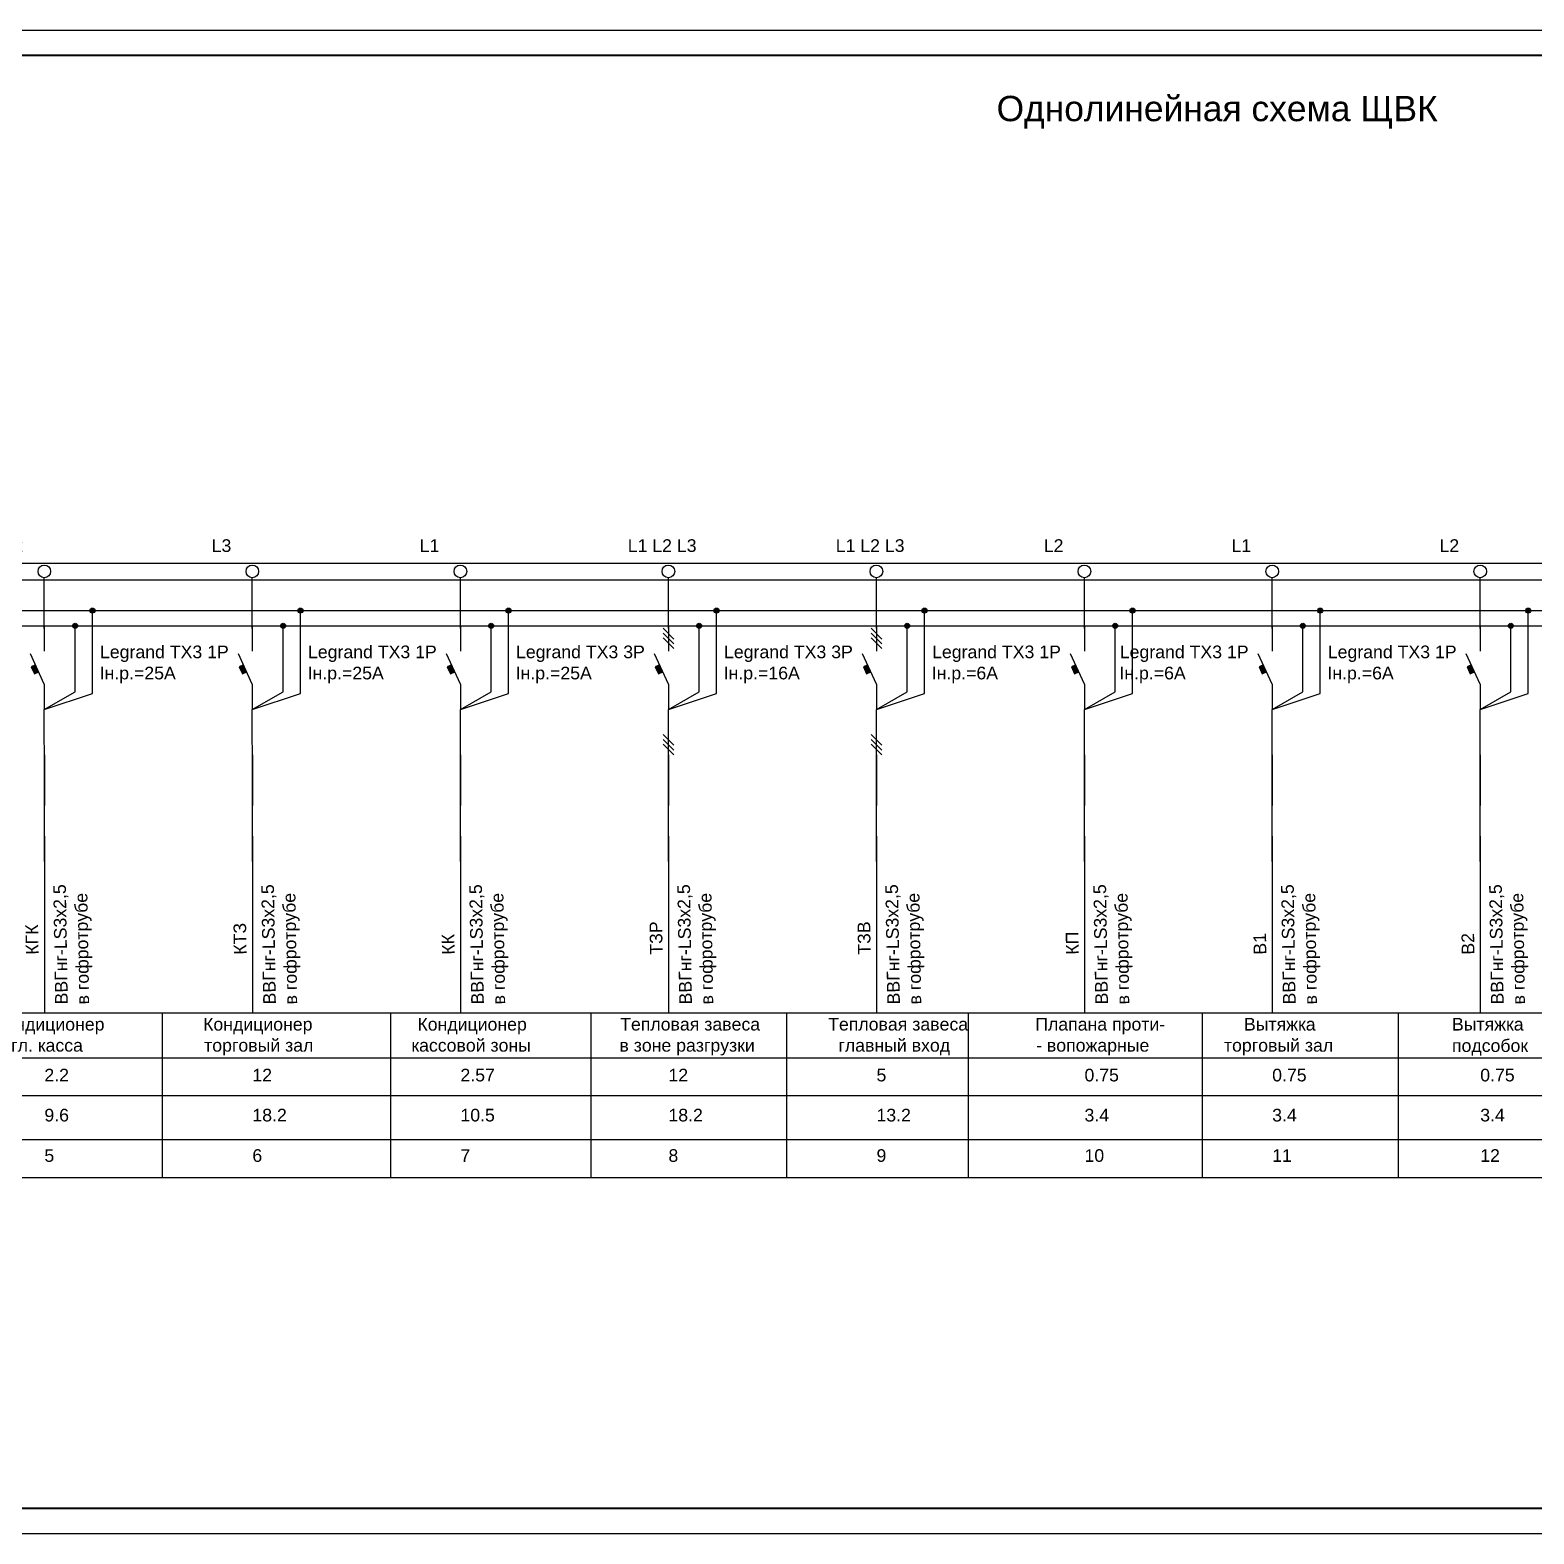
# Model space of a CAD drawing. Header units: millimetres. Extents: x 879 to 1929, y 471 to 768.
# Drawn here: x 1175.9 to 1472.8, y 471.2 to 768.2 of the extents above; entities that cross this region are included whole.
import ezdxf
from ezdxf.enums import TextEntityAlignment as Align

# ---------------------------------------------------------------- set-up
doc = ezdxf.new("R2010")
doc.units = ezdxf.units.MM
doc.layers.add('KONTUR', color=7, linetype='Continuous')
doc.layers.add('Основная', color=7, linetype='Continuous', lineweight=40)
doc.styles.get("Standard").update_dxf_attribs({"font": 'arial.ttf'})

# ---------------------------------------------------------------- blocks, each defined once
blk = doc.blocks.new('*U2')
for p, q in [((-11.38, 1.63), (935.84, 1.63)), ((-11.38, -1.63), (935.84, -1.63)), ((-11.38, -7.75), (935.84, -7.73)), ((-11.38, -10.75), (935.84, -10.73))]:
    blk.add_line(p, q)
blk = doc.blocks.new('*U5')
h = blk.add_hatch(color=256)
h.dxf.hatch_style = 1
h.paths.add_polyline_path([(8.98, -7.75, 1), (9.98, -7.75, 1)])
h = blk.add_hatch(color=256)
h.dxf.hatch_style = 1
h.paths.add_polyline_path([(5.56, -10.75, 1), (6.56, -10.75, 1)])
h = blk.add_hatch(color=256)
h.dxf.hatch_style = 1
h.paths.add_polyline_path([(-1.74, -18.47), (-2.58, -18.86), (-1.97, -20.2), (-1.12, -19.81)])
for p, q in [((0, -11.25), (0, -1.25)), ((9.48, -24.08), (9.48, -8.25)), ((-1.06, -11.22), (1.06, -13.35)), ((0, -10.76), (0, -15.76)), ((6.06, -23.77), (6.06, -11.25)), ((-1.06, -12.2), (1.06, -14.32)), ((-1.06, -13.09), (1.06, -15.21)), ((0, -22.27), (-2.75, -16.27)), ((0, -22.27), (0, -27.27)), ((0, -27.27), (6.06, -23.77)), ((0, -27.27), (9.48, -24.08)), ((0.01, -41.25), (0, -27.27)), ((-1.06, -32.22), (1.06, -34.34)), ((-1.06, -33.2), (1.06, -35.32)), ((-1.06, -34.09), (1.06, -36.21)), ((0.01, -36.25), (0.01, -46.25)), ((0.01, -57.27), (0.01, -41.25)), ((0.01, -52.27), (0.01, -57.27)), ((0.01, -57.27), (0.01, -87.24))]:
    blk.add_line(p, q)
at = {"linetype": 'Continuous'}
for p, q in [((-1.72, -18.46), (-2.58, -18.86)), ((-2.58, -18.86), (-1.97, -20.2)), ((-1.97, -20.2), (-1.11, -19.81)), ((-1.97, -20.2), (-1.97, -20.2))]:
    blk.add_line(p, q, dxfattribs=at)
for centre, radius in [((0, 0), 1.25), ((9.48, -7.75), 0.5), ((6.06, -10.75), 0.5)]:
    blk.add_circle(centre, radius)
for tag, p in [('Подключение', (-8.04, 3.85)), ('Автомат_001', (-30.09, -17.14)), ('Автомат_002', (-30.16, -21.32)), ('Обозначение_001', (-9.72, -90.67)), ('Обозначение_002', (-9.45, -94.88)), ('ТокРасч', (0.01, -108.63)), ('Колонка', (0.01, -116.61))]:
    blk.add_attdef(tag, p, '', height=2.5)
for tag, p in [('Длина', (2.43, -53.61)), ('Маркер', (-3.63, -75.71)), ('Способ', (6.35, -85.54)), ('Марка', (2.14, -85.54))]:
    blk.add_attdef(tag, text='', height=2.5, rotation=90.9399).set_placement(p, align=Align.TOP_LEFT)
blk.add_attdef('Мощность', text='', height=2.5).set_placement((0.01, -98.22), align=Align.TOP_LEFT)
blk = doc.blocks.new('*U6')
h = blk.add_hatch(color=256)
h.dxf.hatch_style = 1
h.paths.add_polyline_path([(8.98, -7.75, 1), (9.98, -7.75, 1)])
h = blk.add_hatch(color=256)
h.dxf.hatch_style = 1
h.paths.add_polyline_path([(5.56, -10.75, 1), (6.56, -10.75, 1)])
h = blk.add_hatch(color=256)
h.dxf.hatch_style = 1
h.paths.add_polyline_path([(-1.74, -18.47), (-2.58, -18.86), (-1.97, -20.2), (-1.12, -19.81)])
for p, q in [((0, -11.25), (0, -1.25)), ((9.48, -24.08), (9.48, -8.25)), ((0, -10.76), (0, -15.76)), ((6.06, -23.77), (6.06, -11.25)), ((0, -22.27), (-2.75, -16.27)), ((0, -22.27), (0, -27.27)), ((0, -27.27), (6.06, -23.77)), ((0, -27.27), (9.48, -24.08)), ((0.01, -41.25), (0, -27.27)), ((0.01, -36.25), (0.01, -46.25)), ((0.01, -57.27), (0.01, -41.25)), ((0.01, -52.27), (0.01, -57.27)), ((0.01, -57.27), (0.01, -87.24))]:
    blk.add_line(p, q)
at = {"linetype": 'Continuous'}
for p, q in [((-1.72, -18.46), (-2.58, -18.86)), ((-2.58, -18.86), (-1.97, -20.2)), ((-1.97, -20.2), (-1.11, -19.81)), ((-1.97, -20.2), (-1.97, -20.2))]:
    blk.add_line(p, q, dxfattribs=at)
for centre, radius in [((0, 0), 1.25), ((9.48, -7.75), 0.5), ((6.06, -10.75), 0.5)]:
    blk.add_circle(centre, radius)
for tag, p in [('Подключение', (-8.04, 3.85)), ('Автомат_001', (-30.09, -17.14)), ('Автомат_002', (-30.16, -21.32)), ('Обозначение_001', (-9.72, -90.67)), ('Обозначение_002', (-9.45, -94.88)), ('ТокРасч', (0.01, -108.63)), ('Колонка', (0.01, -116.61))]:
    blk.add_attdef(tag, p, '', height=2.5)
for tag, p in [('Длина', (2.43, -53.61)), ('Маркер', (-3.63, -75.71)), ('Способ', (6.35, -85.54)), ('Марка', (2.14, -85.54))]:
    blk.add_attdef(tag, text='', height=2.5, rotation=90.9399).set_placement(p, align=Align.TOP_LEFT)
blk.add_attdef('Мощность', text='', height=2.5).set_placement((0.01, -98.22), align=Align.TOP_LEFT)
blk = doc.blocks.new('полная ветвь')
h = blk.add_hatch(color=256)
h.dxf.hatch_style = 1
h.paths.add_polyline_path([(8.98, -7.75, 1), (9.98, -7.75, 1)])
h = blk.add_hatch(color=256)
h.dxf.hatch_style = 1
h.paths.add_polyline_path([(5.56, -10.75, 1), (6.56, -10.75, 1)])
h = blk.add_hatch(color=256)
h.dxf.hatch_style = 1
h.paths.add_polyline_path([(-1.74, -18.47), (-2.58, -18.86), (-1.97, -20.2), (-1.12, -19.81)])
for p, q in [((0, -11.25), (0, -1.25)), ((9.48, -24.08), (9.48, -8.25)), ((0, -10.76), (0, -15.76)), ((6.06, -23.77), (6.06, -11.25)), ((0, -22.27), (-2.75, -16.27)), ((0, -22.27), (0, -27.27)), ((0, -27.27), (6.06, -23.77)), ((0, -27.27), (9.48, -24.08)), ((0.01, -41.25), (0, -27.27)), ((0.01, -36.25), (0.01, -46.25)), ((0.01, -57.27), (0.01, -41.25)), ((0.01, -52.27), (0.01, -57.27)), ((0.01, -57.27), (0.01, -87.24))]:
    blk.add_line(p, q)
at = {"linetype": 'Continuous'}
for p, q in [((-1.72, -18.46), (-2.58, -18.86)), ((-2.58, -18.86), (-1.97, -20.2)), ((-1.97, -20.2), (-1.11, -19.81)), ((-1.97, -20.2), (-1.97, -20.2))]:
    blk.add_line(p, q, dxfattribs=at)
for centre, radius in [((0, 0), 1.25), ((9.48, -7.75), 0.5), ((6.06, -10.75), 0.5)]:
    blk.add_circle(centre, radius)
for tag, p in [('Подключение', (-8.04, 3.85)), ('Автомат_001', (-30.09, -17.14)), ('Автомат_002', (-30.16, -21.32)), ('Обозначение_001', (-9.72, -90.67)), ('Обозначение_002', (-9.45, -94.88)), ('ТокРасч', (0.01, -108.63)), ('Колонка', (0.01, -116.61))]:
    blk.add_attdef(tag, p, '', height=2.5)
for tag, p in [('Длина', (2.43, -53.61)), ('Маркер', (-3.63, -75.71)), ('Способ', (6.35, -85.54)), ('Марка', (2.14, -85.54))]:
    blk.add_attdef(tag, text='', height=2.5, rotation=90.9399).set_placement(p, align=Align.TOP_LEFT)
blk.add_attdef('Мощность', text='', height=2.5).set_placement((0.01, -98.22), align=Align.TOP_LEFT)
blk = doc.blocks.new('*U9')
h = blk.add_hatch(color=256)
h.dxf.hatch_style = 1
h.paths.add_polyline_path([(8.98, -7.75, 1), (9.98, -7.75, 1)])
h = blk.add_hatch(color=256)
h.dxf.hatch_style = 1
h.paths.add_polyline_path([(5.56, -10.75, 1), (6.56, -10.75, 1)])
h = blk.add_hatch(color=256)
h.dxf.hatch_style = 1
h.paths.add_polyline_path([(-1.74, -18.47), (-2.58, -18.86), (-1.97, -20.2), (-1.12, -19.81)])
for p, q in [((0, -11.25), (0, -1.25)), ((9.48, -24.08), (9.48, -8.25)), ((-1.06, -11.22), (1.06, -13.35)), ((0, -10.76), (0, -15.76)), ((6.06, -23.77), (6.06, -11.25)), ((-1.06, -12.2), (1.06, -14.32)), ((-1.06, -13.09), (1.06, -15.21)), ((0, -22.27), (-2.75, -16.27)), ((0, -22.27), (0, -27.27)), ((0, -27.27), (6.06, -23.77)), ((0, -27.27), (9.48, -24.08)), ((0.01, -41.25), (0, -27.27)), ((-1.06, -32.22), (1.06, -34.34)), ((-1.06, -33.2), (1.06, -35.32)), ((-1.06, -34.09), (1.06, -36.21)), ((0.01, -36.25), (0.01, -46.25)), ((0.01, -57.27), (0.01, -41.25)), ((0.01, -52.27), (0.01, -57.27)), ((0.01, -57.27), (0.01, -87.24))]:
    blk.add_line(p, q)
at = {"linetype": 'Continuous'}
for p, q in [((-1.72, -18.46), (-2.58, -18.86)), ((-2.58, -18.86), (-1.97, -20.2)), ((-1.97, -20.2), (-1.11, -19.81)), ((-1.97, -20.2), (-1.97, -20.2))]:
    blk.add_line(p, q, dxfattribs=at)
for centre, radius in [((0, 0), 1.25), ((9.48, -7.75), 0.5), ((6.06, -10.75), 0.5)]:
    blk.add_circle(centre, radius)
for tag, p in [('Подключение', (-8.04, 3.85)), ('Автомат_001', (-30.09, -17.14)), ('Автомат_002', (-30.16, -21.32)), ('Обозначение_001', (-9.72, -90.67)), ('Обозначение_002', (-9.45, -94.88)), ('ТокРасч', (0.01, -108.63)), ('Колонка', (0.01, -116.61))]:
    blk.add_attdef(tag, p, '', height=2.5)
for tag, p in [('Длина', (2.43, -53.61)), ('Маркер', (-3.63, -75.71)), ('Способ', (6.35, -85.54)), ('Марка', (2.14, -85.54))]:
    blk.add_attdef(tag, text='', height=2.5, rotation=90.9399).set_placement(p, align=Align.TOP_LEFT)
blk.add_attdef('Мощность', text='', height=2.5).set_placement((0.01, -98.22), align=Align.TOP_LEFT)
blk = doc.blocks.new('*U10')
h = blk.add_hatch(color=256)
h.dxf.hatch_style = 1
h.paths.add_polyline_path([(8.98, -7.75, 1), (9.98, -7.75, 1)])
h = blk.add_hatch(color=256)
h.dxf.hatch_style = 1
h.paths.add_polyline_path([(5.56, -10.75, 1), (6.56, -10.75, 1)])
h = blk.add_hatch(color=256)
h.dxf.hatch_style = 1
h.paths.add_polyline_path([(-1.74, -18.47), (-2.58, -18.86), (-1.97, -20.2), (-1.12, -19.81)])
for p, q in [((0, -11.25), (0, -1.25)), ((9.48, -24.08), (9.48, -8.25)), ((0, -10.76), (0, -15.76)), ((6.06, -23.77), (6.06, -11.25)), ((0, -22.27), (-2.75, -16.27)), ((0, -22.27), (0, -27.27)), ((0, -27.27), (6.06, -23.77)), ((0, -27.27), (9.48, -24.08)), ((0.01, -41.25), (0, -27.27)), ((0.01, -36.25), (0.01, -46.25)), ((0.01, -57.27), (0.01, -41.25)), ((0.01, -52.27), (0.01, -57.27)), ((0.01, -57.27), (0.01, -87.24))]:
    blk.add_line(p, q)
at = {"linetype": 'Continuous'}
for p, q in [((-1.72, -18.46), (-2.58, -18.86)), ((-2.58, -18.86), (-1.97, -20.2)), ((-1.97, -20.2), (-1.11, -19.81)), ((-1.97, -20.2), (-1.97, -20.2))]:
    blk.add_line(p, q, dxfattribs=at)
for centre, radius in [((0, 0), 1.25), ((9.48, -7.75), 0.5), ((6.06, -10.75), 0.5)]:
    blk.add_circle(centre, radius)
for tag, p in [('Подключение', (-8.04, 3.85)), ('Автомат_001', (-30.09, -17.14)), ('Автомат_002', (-30.16, -21.32)), ('Обозначение_001', (-9.72, -90.67)), ('Обозначение_002', (-9.45, -94.88)), ('ТокРасч', (0.01, -108.63)), ('Колонка', (0.01, -116.61))]:
    blk.add_attdef(tag, p, '', height=2.5)
for tag, p in [('Длина', (2.43, -53.61)), ('Маркер', (-3.63, -75.71)), ('Способ', (6.35, -85.54)), ('Марка', (2.14, -85.54))]:
    blk.add_attdef(tag, text='', height=2.5, rotation=90.9399).set_placement(p, align=Align.TOP_LEFT)
blk.add_attdef('Мощность', text='', height=2.5).set_placement((0.01, -98.22), align=Align.TOP_LEFT)
blk = doc.blocks.new('*U13')
h = blk.add_hatch(color=256)
h.dxf.hatch_style = 1
h.paths.add_polyline_path([(8.98, -7.75, 1), (9.98, -7.75, 1)])
h = blk.add_hatch(color=256)
h.dxf.hatch_style = 1
h.paths.add_polyline_path([(5.56, -10.75, 1), (6.56, -10.75, 1)])
h = blk.add_hatch(color=256)
h.dxf.hatch_style = 1
h.paths.add_polyline_path([(-1.74, -18.47), (-2.58, -18.86), (-1.97, -20.2), (-1.12, -19.81)])
for p, q in [((0, -11.25), (0, -1.25)), ((9.48, -24.08), (9.48, -8.25)), ((0, -10.76), (0, -15.76)), ((6.06, -23.77), (6.06, -11.25)), ((0, -22.27), (-2.75, -16.27)), ((0, -22.27), (0, -27.27)), ((0, -27.27), (6.06, -23.77)), ((0, -27.27), (9.48, -24.08)), ((0.01, -41.25), (0, -27.27)), ((0.01, -36.25), (0.01, -46.25)), ((0.01, -57.27), (0.01, -41.25)), ((0.01, -52.27), (0.01, -57.27)), ((0.01, -57.27), (0.01, -87.24))]:
    blk.add_line(p, q)
at = {"linetype": 'Continuous'}
for p, q in [((-1.72, -18.46), (-2.58, -18.86)), ((-2.58, -18.86), (-1.97, -20.2)), ((-1.97, -20.2), (-1.11, -19.81)), ((-1.97, -20.2), (-1.97, -20.2))]:
    blk.add_line(p, q, dxfattribs=at)
for centre, radius in [((0, 0), 1.25), ((9.48, -7.75), 0.5), ((6.06, -10.75), 0.5)]:
    blk.add_circle(centre, radius)
for tag, p in [('Подключение', (-8.04, 3.85)), ('Автомат_001', (-30.09, -17.14)), ('Автомат_002', (-30.16, -21.32)), ('Обозначение_001', (-9.72, -90.67)), ('Обозначение_002', (-9.45, -94.88)), ('ТокРасч', (0.01, -108.63)), ('Колонка', (0.01, -116.61))]:
    blk.add_attdef(tag, p, '', height=2.5)
for tag, p in [('Длина', (2.43, -53.61)), ('Маркер', (-3.63, -75.71)), ('Способ', (6.35, -85.54)), ('Марка', (2.14, -85.54))]:
    blk.add_attdef(tag, text='', height=2.5, rotation=90.9399).set_placement(p, align=Align.TOP_LEFT)
blk.add_attdef('Мощность', text='', height=2.5).set_placement((0.01, -98.22), align=Align.TOP_LEFT)

msp = doc.modelspace()

# ---------------------------------------------------------------- linework, layer by layer
for p, q in [((1918.62, 574.03), (900.84, 574.03)), ((1201.96, 574.03), (1201.96, 541.53)), ((1247.05, 574.03), (1247.05, 541.53)), ((1286.62, 574.03), (1286.62, 541.53)), ((1325.2, 574.03), (1325.2, 541.53)), ((1361.11, 574.03), (1361.11, 541.53)), ((1407.29, 574.03), (1407.29, 541.53)), ((1445.99, 574.03), (1445.99, 541.53)), ((1918.62, 565.11), (900.84, 565.11)), ((1918.62, 557.66), (900.84, 557.76)), ((1918.62, 549.03), (900.84, 549.03)), ((1918.62, 541.53), (900.84, 541.53))]:
    msp.add_line(p, q)
at = {"layer": 'KONTUR'}
for p, q in [((878.94, 768.18), (1928.94, 768.18)), ((1928.94, 471.18), (878.94, 471.18))]:
    msp.add_line(p, q, dxfattribs=at)
at = {"layer": 'Основная'}
for p, q in [((1923.94, 763.18), (886.94, 763.18)), ((1923.94, 476.18), (886.94, 476.18))]:
    msp.add_line(p, q, dxfattribs=at)

# ---------------------------------------------------------------- block references
ref = msp.add_blockref('полная ветвь', (1178.69, 661.27))
ref.add_attrib('Подключение', 'L2', (1170.65, 665.12), dxfattribs={"height": 2.5})
ref.add_attrib('Автомат_001', 'Legrand TX3 1P', (1148.6, 644.13), dxfattribs={"height": 2.5})
ref.add_attrib('Маркер', 'КГК', dxfattribs={"height": 2.5, "rotation": 90.9399}).set_placement((1175.06, 585.56), align=Align.TOP_LEFT)
ref.add_attrib('Марка', 'ВВГнг-LS3x2,5', dxfattribs={"height": 2.5, "rotation": 90.9399}).set_placement((1180.83, 575.73), align=Align.TOP_LEFT)
ref.add_attrib('Способ', 'в гофротрубе', dxfattribs={"height": 2.5, "rotation": 90.9399}).set_placement((1185.04, 575.73), align=Align.TOP_LEFT)
ref.add_attrib('Обозначение_001', 'Кондиционер', (1168.97, 570.59), dxfattribs={"height": 2.5})
ref.add_attrib('Мощность', '2.2', dxfattribs={"height": 2.5}).set_placement((1178.7, 563.05), align=Align.TOP_LEFT)
ref.add_attrib('ТокРасч', '9.6', (1178.7, 552.64), dxfattribs={"height": 2.5})
ref.add_attrib('Колонка', '5', (1178.7, 544.66), dxfattribs={"height": 2.5})
ref.add_attrib('Автомат_002', 'Iн.р.=16А', (1148.53, 639.95), dxfattribs={"height": 2.5})
ref.add_attrib('Обозначение_002', '   гл. касса', (1169.24, 566.43), dxfattribs={"height": 2.5})
ref = msp.add_blockref('полная ветвь', (1219.76, 661.27))
ref.add_attrib('Подключение', 'L3', (1211.73, 665.12), dxfattribs={"height": 2.5})
ref.add_attrib('Автомат_001', 'Legrand TX3 1P', (1189.68, 644.13), dxfattribs={"height": 2.5})
ref.add_attrib('Маркер', 'КТЗ', dxfattribs={"height": 2.5, "rotation": 90.9399}).set_placement((1216.13, 585.56), align=Align.TOP_LEFT)
ref.add_attrib('Марка', 'ВВГнг-LS3x2,5', dxfattribs={"height": 2.5, "rotation": 90.9399}).set_placement((1221.91, 575.73), align=Align.TOP_LEFT)
ref.add_attrib('Способ', 'в гофротрубе', dxfattribs={"height": 2.5, "rotation": 90.9399}).set_placement((1226.12, 575.73), align=Align.TOP_LEFT)
ref.add_attrib('Обозначение_001', 'Кондиционер', (1210.04, 570.59), dxfattribs={"height": 2.5})
ref.add_attrib('Мощность', '12', dxfattribs={"height": 2.5}).set_placement((1219.77, 563.05), align=Align.TOP_LEFT)
ref.add_attrib('ТокРасч', '18.2', (1219.77, 552.64), dxfattribs={"height": 2.5})
ref.add_attrib('Колонка', '6', (1219.77, 544.66), dxfattribs={"height": 2.5})
ref.add_attrib('Автомат_002', 'Iн.р.=25А', (1189.61, 639.95), dxfattribs={"height": 2.5})
ref.add_attrib('Обозначение_002', 'торговый зал', (1210.25, 566.43), dxfattribs={"height": 2.5})
ref = msp.add_blockref('полная ветвь', (1260.84, 661.27))
ref.add_attrib('Подключение', 'L1', (1252.8, 665.12), dxfattribs={"height": 2.5})
ref.add_attrib('Автомат_001', 'Legrand TX3 1P', (1230.75, 644.13), dxfattribs={"height": 2.5})
ref.add_attrib('Маркер', 'КК', dxfattribs={"height": 2.5, "rotation": 90.9399}).set_placement((1257.21, 585.56), align=Align.TOP_LEFT)
ref.add_attrib('Марка', 'ВВГнг-LS3x2,5', dxfattribs={"height": 2.5, "rotation": 90.9399}).set_placement((1262.98, 575.73), align=Align.TOP_LEFT)
ref.add_attrib('Способ', 'в гофротрубе', dxfattribs={"height": 2.5, "rotation": 90.9399}).set_placement((1267.19, 575.73), align=Align.TOP_LEFT)
ref.add_attrib('Обозначение_001', ' Кондиционер', (1251.39, 570.59), dxfattribs={"height": 2.5})
ref.add_attrib('Мощность', '2.57', dxfattribs={"height": 2.5}).set_placement((1260.85, 563.05), align=Align.TOP_LEFT)
ref.add_attrib('ТокРасч', '10.5', (1260.85, 552.64), dxfattribs={"height": 2.5})
ref.add_attrib('Колонка', '7', (1260.85, 544.66), dxfattribs={"height": 2.5})
ref.add_attrib('Автомат_002', 'Iн.р.=25А', (1230.68, 639.95), dxfattribs={"height": 2.5})
ref.add_attrib('Обозначение_002', 'кассовой зоны', (1251.16, 566.43), dxfattribs={"height": 2.5})
ref = msp.add_blockref('*U5', (1301.91, 661.27))
ref.add_attrib('Подключение', 'L1 L2 L3', (1293.88, 665.12), dxfattribs={"height": 2.5})
ref.add_attrib('Автомат_001', 'Legrand TX3 3P', (1271.83, 644.13), dxfattribs={"height": 2.5})
ref.add_attrib('Маркер', 'ТЗР', dxfattribs={"height": 2.5, "rotation": 90.9399}).set_placement((1298.28, 585.56), align=Align.TOP_LEFT)
ref.add_attrib('Марка', 'ВВГнг-LS3x2,5', dxfattribs={"height": 2.5, "rotation": 90.9399}).set_placement((1304.06, 575.73), align=Align.TOP_LEFT)
ref.add_attrib('Способ', 'в гофротрубе', dxfattribs={"height": 2.5, "rotation": 90.9399}).set_placement((1308.27, 575.73), align=Align.TOP_LEFT)
ref.add_attrib('Обозначение_001', 'Тепловая завеса', (1292.39, 570.6), dxfattribs={"height": 2.5})
ref.add_attrib('Мощность', '12', dxfattribs={"height": 2.5}).set_placement((1301.92, 563.05), align=Align.TOP_LEFT)
ref.add_attrib('ТокРасч', '18.2', (1301.92, 552.64), dxfattribs={"height": 2.5})
ref.add_attrib('Колонка', '8', (1301.92, 544.66), dxfattribs={"height": 2.5})
ref.add_attrib('Автомат_002', 'Iн.р.=25А', (1271.76, 639.95), dxfattribs={"height": 2.5})
ref.add_attrib('Обозначение_002', 'в зоне разгрузки', (1292.24, 566.43), dxfattribs={"height": 2.5})
ref = msp.add_blockref('*U9', (1342.99, 661.27))
ref.add_attrib('Подключение', 'L1 L2 L3', (1334.95, 665.12), dxfattribs={"height": 2.5})
ref.add_attrib('Автомат_001', 'Legrand TX3 3P', (1312.9, 644.13), dxfattribs={"height": 2.5})
ref.add_attrib('Маркер', 'ТЗВ', dxfattribs={"height": 2.5, "rotation": 90.9399}).set_placement((1339.36, 585.56), align=Align.TOP_LEFT)
ref.add_attrib('Марка', 'ВВГнг-LS3x2,5', dxfattribs={"height": 2.5, "rotation": 90.9399}).set_placement((1345.13, 575.73), align=Align.TOP_LEFT)
ref.add_attrib('Способ', 'в гофротрубе', dxfattribs={"height": 2.5, "rotation": 90.9399}).set_placement((1349.34, 575.73), align=Align.TOP_LEFT)
ref.add_attrib('Обозначение_001', 'Тепловая завеса', (1333.46, 570.6), dxfattribs={"height": 2.5})
ref.add_attrib('Мощность', '5', dxfattribs={"height": 2.5}).set_placement((1343, 563.05), align=Align.TOP_LEFT)
ref.add_attrib('ТокРасч', '13.2', (1343, 552.64), dxfattribs={"height": 2.5})
ref.add_attrib('Колонка', '9', (1343, 544.66), dxfattribs={"height": 2.5})
ref.add_attrib('Автомат_002', 'Iн.р.=16А', (1312.83, 639.95), dxfattribs={"height": 2.5})
ref.add_attrib('Обозначение_002', '  главный вход', (1333.54, 566.43), dxfattribs={"height": 2.5})
ref = msp.add_blockref('*U6', (1384.06, 661.27))
ref.add_attrib('Подключение', 'L2', (1376.03, 665.12), dxfattribs={"height": 2.5})
ref.add_attrib('Автомат_001', 'Legrand TX3 1P', (1353.98, 644.13), dxfattribs={"height": 2.5})
ref.add_attrib('Маркер', 'КП', dxfattribs={"height": 2.5, "rotation": 90.9399}).set_placement((1380.43, 585.56), align=Align.TOP_LEFT)
ref.add_attrib('Марка', 'ВВГнг-LS3x2,5', dxfattribs={"height": 2.5, "rotation": 90.9399}).set_placement((1386.21, 575.73), align=Align.TOP_LEFT)
ref.add_attrib('Способ', 'в гофротрубе', dxfattribs={"height": 2.5, "rotation": 90.9399}).set_placement((1390.42, 575.73), align=Align.TOP_LEFT)
ref.add_attrib('Обозначение_001', 'Плапана проти-', (1374.35, 570.6), dxfattribs={"height": 2.5})
ref.add_attrib('Мощность', '0.75', dxfattribs={"height": 2.5}).set_placement((1384.07, 563.05), align=Align.TOP_LEFT)
ref.add_attrib('ТокРасч', '3.4', (1384.07, 552.64), dxfattribs={"height": 2.5})
ref.add_attrib('Колонка', '10', (1384.07, 544.66), dxfattribs={"height": 2.5})
ref.add_attrib('Автомат_002', 'Iн.р.=6А', (1353.91, 639.95), dxfattribs={"height": 2.5})
ref.add_attrib('Обозначение_002', '- вопожарные', (1374.51, 566.43), dxfattribs={"height": 2.5})
ref = msp.add_blockref('*U10', (1421.13, 661.27))
ref.add_attrib('Подключение', 'L1', (1413.09, 665.12), dxfattribs={"height": 2.5})
ref.add_attrib('Автомат_001', 'Legrand TX3 1P', (1391.04, 644.13), dxfattribs={"height": 2.5})
ref.add_attrib('Маркер', 'В1', dxfattribs={"height": 2.5, "rotation": 90.9399}).set_placement((1417.49, 585.56), align=Align.TOP_LEFT)
ref.add_attrib('Марка', 'ВВГнг-LS3x2,5', dxfattribs={"height": 2.5, "rotation": 90.9399}).set_placement((1423.27, 575.73), align=Align.TOP_LEFT)
ref.add_attrib('Способ', 'в гофротрубе', dxfattribs={"height": 2.5, "rotation": 90.9399}).set_placement((1427.48, 575.73), align=Align.TOP_LEFT)
ref.add_attrib('Обозначение_001', '    Вытяжка', (1411.68, 570.6), dxfattribs={"height": 2.5})
ref.add_attrib('Мощность', '0.75', dxfattribs={"height": 2.5}).set_placement((1421.13, 563.05), align=Align.TOP_LEFT)
ref.add_attrib('ТокРасч', '3.4', (1421.13, 552.64), dxfattribs={"height": 2.5})
ref.add_attrib('Колонка', '11', (1421.13, 544.66), dxfattribs={"height": 2.5})
ref.add_attrib('Автомат_002', 'Iн.р.=6А', (1390.97, 639.95), dxfattribs={"height": 2.5})
ref.add_attrib('Обозначение_002', 'торговый зал', (1411.61, 566.43), dxfattribs={"height": 2.5})
ref = msp.add_blockref('*U13', (1462.2, 661.27))
ref.add_attrib('Подключение', 'L2', (1454.16, 665.12), dxfattribs={"height": 2.5})
ref.add_attrib('Автомат_001', 'Legrand TX3 1P', (1432.11, 644.13), dxfattribs={"height": 2.5})
ref.add_attrib('Маркер', 'В2', dxfattribs={"height": 2.5, "rotation": 90.9399}).set_placement((1458.57, 585.56), align=Align.TOP_LEFT)
ref.add_attrib('Марка', 'ВВГнг-LS3x2,5', dxfattribs={"height": 2.5, "rotation": 90.9399}).set_placement((1464.35, 575.73), align=Align.TOP_LEFT)
ref.add_attrib('Способ', 'в гофротрубе', dxfattribs={"height": 2.5, "rotation": 90.9399}).set_placement((1468.55, 575.73), align=Align.TOP_LEFT)
ref.add_attrib('Обозначение_001', '    Вытяжка', (1452.75, 570.6), dxfattribs={"height": 2.5})
ref.add_attrib('Мощность', '0.75', dxfattribs={"height": 2.5}).set_placement((1462.21, 563.05), align=Align.TOP_LEFT)
ref.add_attrib('ТокРасч', '3.4', (1462.21, 552.64), dxfattribs={"height": 2.5})
ref.add_attrib('Колонка', '12', (1462.21, 544.66), dxfattribs={"height": 2.5})
ref.add_attrib('Автомат_002', 'Iн.р.=6А', (1432.04, 639.95), dxfattribs={"height": 2.5})
ref.add_attrib('Обозначение_002', '    подсобок', (1452.75, 566.37), dxfattribs={"height": 2.5})
msp.add_blockref('*U2', (982.78, 661.27))

# ---------------------------------------------------------------- texts
at = {"insert": (1366.71, 755.19), "char_height": 5, "attachment_point": 1}
msp.add_mtext_dynamic_manual_height_columns('Однолинейная схема ЩВК', width=106.257, gutter_width=12.5, heights=[0], dxfattribs=at)

doc.saveas('drawing.dxf')
